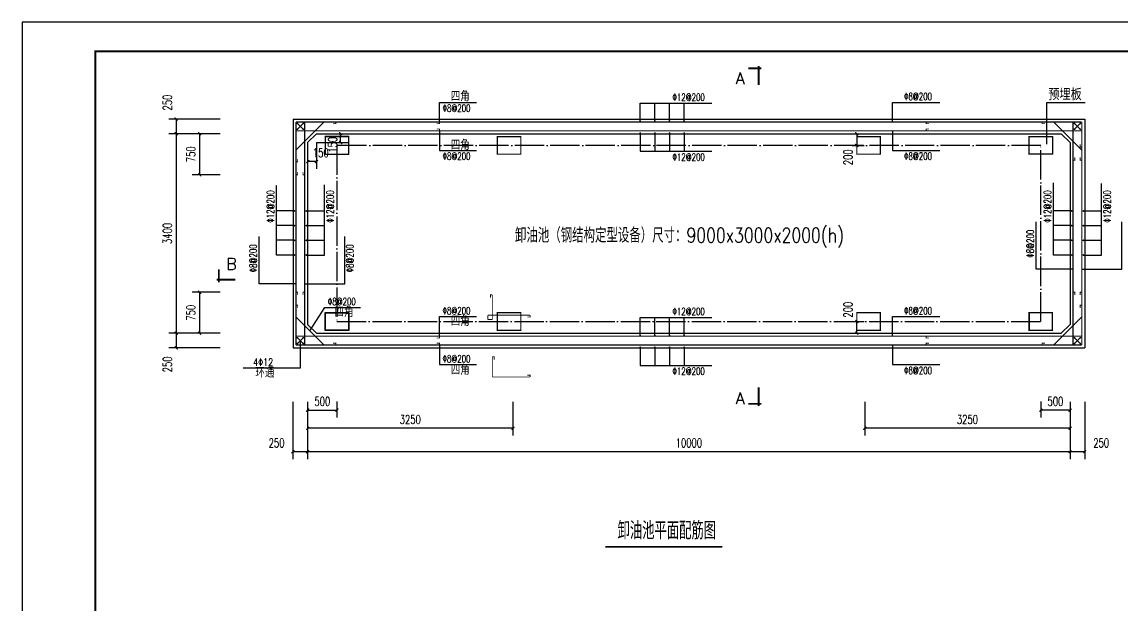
# Model space of a CAD drawing. Extents: x -957741 to -898341, y 107139 to 149139.
# Drawn here: x -957741 to -920197, y 129242 to 149139 of the extents above; entities that cross this region are included whole.
import ezdxf

# ---------------------------------------------------------------- set-up
doc = ezdxf.new("R2010")
doc.units = 0
doc.header["$LTSCALE"] = 1000
doc.linetypes.add('DOTE', pattern=[2.42, 2, -0.2, 0.02, -0.2])
doc.layers.get('0').update_dxf_attribs({"linetype": 'CONTINUOUS'})
doc.layers.get('Defpoints').update_dxf_attribs({"linetype": 'CONTINUOUS'})
doc.layers.add('OTHER', color=7, linetype='CONTINUOUS')
doc.styles.add('_HZTXT', font='txt', dxfattribs={"width": 0.8, "bigfont": 'HZTXT'})
doc.styles.add('_TXT', font='SIMPLEX.shx', dxfattribs={"width": 0.6})
doc.styles.add('DIM_FONT', font='SIMPLEX', dxfattribs={"width": 0.7, "bigfont": 'GBCBIG'})
doc.styles.add('HZ', font='txt.shx', dxfattribs={"width": 0.7, "height": 5, "bigfont": 'hztxt.shx'})
doc.styles.add('STYLE1', font='', dxfattribs={"width": 0.8})
doc.styles.get('STYLE1').set_extended_font_data('SimSun')
doc.dimstyles.new('DIMN', dxfattribs={"dimtxt": 300, "dimasz": 100, "dimexe": 250, "dimexo": 300, "dimgap": 150, "dimtad": 1, "dimdec": 0, "dimzin": 0, "dimdsep": 46, "dimtxsty": 'DIM_FONT', "dimblk": 'ARCHTICK', "dimcen": 0.09, "dimclrt": 7, "dimazin": 2, "dimtfac": 1, "dimtdec": 0, "dimtix": 1, "dimtmove": 2, "dimatfit": 3, "dimldrblk": 'ARCHTICK', "dimfxl": 1, "dimtolj": 1, "dimtzin": 0, "dimarcsym": 0})

# ---------------------------------------------------------------- blocks, each defined once
blk = doc.blocks.new('_ArchTick')
at = {"color": 0, "linetype": 'ByBlock', "const_width": 0.4}
blk.add_lwpolyline([(-0.5, -0.5), (0.5, 0.5)], dxfattribs=at)
blk = doc.blocks.new('*D68')
at = {"layer": 'Defpoints', "color": 0, "transparency": 16777216}
for p in [(-950685, 138534), (-952485, 138034), (-950685, 138034)]:
    blk.add_point(p, dxfattribs=at)
at = {"layer": 'OTHER', "color": 0, "lineweight": -2, "transparency": 16777216}
for p, q in [((-950985, 138534), (-952735, 138534)), ((-952485, 138534), (-952485, 138034)), ((-950985, 138034), (-952735, 138034))]:
    blk.add_line(p, q, dxfattribs=at)
at = {"layer": 'OTHER', "color": 0, "lineweight": -2, "transparency": 16777216, "xscale": 100, "yscale": 100, "zscale": 100}
for p, rotation in [((-952485, 138534), 90), ((-952485, 138034), 270)]:
    blk.add_blockref('_ArchTick', p, dxfattribs=dict(at, rotation=rotation))
at = {"layer": 'OTHER', "color": 7, "transparency": 16777216, "insert": (-952785, 137474), "char_height": 300, "attachment_point": 5, "rotation": 90, "style": 'DIM_FONT'}
blk.add_mtext('\\A1;250', dxfattribs=at)
blk = doc.blocks.new('*D70')
at = {"layer": 'Defpoints', "color": 0, "transparency": 16777216}
for p in [(-948001, 136499), (-922001, 136499), (-948001, 134497)]:
    blk.add_point(p, dxfattribs=at)
at = {"layer": 'OTHER', "color": 0, "lineweight": -2, "transparency": 16777216}
for p, q in [((-948001, 136199), (-948001, 134247)), ((-922001, 136199), (-922001, 134247)), ((-922001, 134497), (-948001, 134497))]:
    blk.add_line(p, q, dxfattribs=at)
at = {"layer": 'OTHER', "color": 0, "lineweight": -2, "transparency": 16777216, "xscale": 100, "yscale": 100, "zscale": 100, "rotation": 180}
blk.add_blockref('_ArchTick', (-948001, 134497), dxfattribs=at)
at = {"layer": 'OTHER', "color": 0, "lineweight": -2, "transparency": 16777216, "xscale": 100, "yscale": 100, "zscale": 100}
blk.add_blockref('_ArchTick', (-922001, 134497), dxfattribs=at)
at = {"layer": 'OTHER', "color": 7, "transparency": 16777216, "insert": (-935001, 134797), "char_height": 300, "attachment_point": 5, "style": 'DIM_FONT'}
blk.add_mtext('\\A1;10000', dxfattribs=at)
blk = doc.blocks.new('*D71')
at = {"layer": 'Defpoints', "color": 0, "transparency": 16777216}
for p in [(-929001, 136499), (-922001, 136499), (-929001, 135297)]:
    blk.add_point(p, dxfattribs=at)
at = {"layer": 'OTHER', "color": 0, "lineweight": -2, "transparency": 16777216}
for p, q in [((-929001, 136199), (-929001, 135047)), ((-922001, 136199), (-922001, 135047)), ((-922001, 135297), (-929001, 135297))]:
    blk.add_line(p, q, dxfattribs=at)
at = {"layer": 'OTHER', "color": 0, "lineweight": -2, "transparency": 16777216, "xscale": 100, "yscale": 100, "zscale": 100}
for p, rotation in [((-929001, 135297), 179.9999999999998), ((-922001, 135297), 359.9999999999998)]:
    blk.add_blockref('_ArchTick', p, dxfattribs=dict(at, rotation=rotation))
at = {"layer": 'OTHER', "color": 7, "transparency": 16777216, "insert": (-925501, 135597), "char_height": 300, "attachment_point": 5, "style": 'DIM_FONT'}
blk.add_mtext('\\A1;3250', dxfattribs=at)
blk = doc.blocks.new('*D84')
at = {"layer": 'Defpoints', "color": 0, "transparency": 16777216}
for p in [(-948501, 136499), (-948001, 136499), (-948501, 134497)]:
    blk.add_point(p, dxfattribs=at)
at = {"layer": 'OTHER', "color": 0, "lineweight": -2, "transparency": 16777216}
for p, q in [((-948501, 136199), (-948501, 134247)), ((-948001, 136199), (-948001, 134247)), ((-948001, 134497), (-948501, 134497))]:
    blk.add_line(p, q, dxfattribs=at)
at = {"layer": 'OTHER', "color": 0, "lineweight": -2, "transparency": 16777216, "xscale": 100, "yscale": 100, "zscale": 100, "rotation": 180}
blk.add_blockref('_ArchTick', (-948501, 134497), dxfattribs=at)
at = {"layer": 'OTHER', "color": 0, "lineweight": -2, "transparency": 16777216, "xscale": 100, "yscale": 100, "zscale": 100}
blk.add_blockref('_ArchTick', (-948001, 134497), dxfattribs=at)
at = {"layer": 'OTHER', "color": 7, "transparency": 16777216, "insert": (-949061, 134797), "char_height": 300, "attachment_point": 5, "style": 'DIM_FONT'}
blk.add_mtext('\\A1;250', dxfattribs=at)
blk = doc.blocks.new('*D85')
at = {"layer": 'Defpoints', "color": 0, "transparency": 16777216}
for p in [(-948001, 136499), (-947001, 136505), (-947001, 135914)]:
    blk.add_point(p, dxfattribs=at)
at = {"layer": 'OTHER', "color": 0, "lineweight": -2, "transparency": 16777216}
for p, q in [((-948001, 136199), (-948001, 135664)), ((-948001, 135914), (-947001, 135914)), ((-947001, 136205), (-947001, 135664))]:
    blk.add_line(p, q, dxfattribs=at)
at = {"layer": 'OTHER', "color": 0, "lineweight": -2, "transparency": 16777216, "xscale": 100, "yscale": 100, "zscale": 100, "rotation": 180}
blk.add_blockref('_ArchTick', (-948001, 135914), dxfattribs=at)
at = {"layer": 'OTHER', "color": 0, "lineweight": -2, "transparency": 16777216, "xscale": 100, "yscale": 100, "zscale": 100}
blk.add_blockref('_ArchTick', (-947001, 135914), dxfattribs=at)
at = {"layer": 'OTHER', "color": 7, "transparency": 16777216, "insert": (-947501, 136214), "char_height": 300, "attachment_point": 5, "style": 'DIM_FONT'}
blk.add_mtext('\\A1;500', dxfattribs=at)
blk = doc.blocks.new('*D86')
at = {"layer": 'Defpoints', "color": 0, "transparency": 16777216}
for p in [(-948001, 136499), (-941001, 136499), (-948001, 135297)]:
    blk.add_point(p, dxfattribs=at)
at = {"layer": 'OTHER', "color": 0, "lineweight": -2, "transparency": 16777216}
for p, q in [((-948001, 136199), (-948001, 135047)), ((-941001, 136199), (-941001, 135047)), ((-941001, 135297), (-948001, 135297))]:
    blk.add_line(p, q, dxfattribs=at)
at = {"layer": 'OTHER', "color": 0, "lineweight": -2, "transparency": 16777216, "xscale": 100, "yscale": 100, "zscale": 100}
for p, rotation in [((-948001, 135297), 179.9999999999998), ((-941001, 135297), 359.9999999999998)]:
    blk.add_blockref('_ArchTick', p, dxfattribs=dict(at, rotation=rotation))
at = {"layer": 'OTHER', "color": 7, "transparency": 16777216, "insert": (-944501, 135597), "char_height": 300, "attachment_point": 5, "style": 'DIM_FONT'}
blk.add_mtext('\\A1;3250', dxfattribs=at)
blk = doc.blocks.new('*D93')
at = {"layer": 'Defpoints', "color": 0, "transparency": 16777216}
for p in [(-922001, 136499), (-921501, 136499), (-922001, 134497)]:
    blk.add_point(p, dxfattribs=at)
at = {"layer": 'OTHER', "color": 0, "lineweight": -2, "transparency": 16777216}
for p, q in [((-922001, 136199), (-922001, 134247)), ((-921501, 136199), (-921501, 134247)), ((-921501, 134497), (-922001, 134497))]:
    blk.add_line(p, q, dxfattribs=at)
at = {"layer": 'OTHER', "color": 0, "lineweight": -2, "transparency": 16777216, "xscale": 100, "yscale": 100, "zscale": 100, "rotation": 180}
blk.add_blockref('_ArchTick', (-922001, 134497), dxfattribs=at)
at = {"layer": 'OTHER', "color": 0, "lineweight": -2, "transparency": 16777216, "xscale": 100, "yscale": 100, "zscale": 100}
blk.add_blockref('_ArchTick', (-921501, 134497), dxfattribs=at)
at = {"layer": 'OTHER', "color": 7, "transparency": 16777216, "insert": (-920940, 134797), "char_height": 300, "attachment_point": 5, "style": 'DIM_FONT'}
blk.add_mtext('\\A1;250', dxfattribs=at)
blk = doc.blocks.new('*D94')
at = {"layer": 'Defpoints', "color": 0, "transparency": 16777216}
for p in [(-923001, 136505), (-922001, 136499), (-923001, 135914)]:
    blk.add_point(p, dxfattribs=at)
at = {"layer": 'OTHER', "color": 0, "lineweight": -2, "transparency": 16777216}
for p, q in [((-923001, 136205), (-923001, 135664)), ((-922001, 135914), (-923001, 135914)), ((-922001, 136199), (-922001, 135664))]:
    blk.add_line(p, q, dxfattribs=at)
at = {"layer": 'OTHER', "color": 0, "lineweight": -2, "transparency": 16777216, "xscale": 100, "yscale": 100, "zscale": 100, "rotation": 180}
blk.add_blockref('_ArchTick', (-923001, 135914), dxfattribs=at)
at = {"layer": 'OTHER', "color": 0, "lineweight": -2, "transparency": 16777216, "xscale": 100, "yscale": 100, "zscale": 100}
blk.add_blockref('_ArchTick', (-922001, 135914), dxfattribs=at)
at = {"layer": 'OTHER', "color": 7, "transparency": 16777216, "insert": (-922501, 136214), "char_height": 300, "attachment_point": 5, "style": 'DIM_FONT'}
blk.add_mtext('\\A1;500', dxfattribs=at)
blk = doc.blocks.new('*D100')
at = {"layer": 'Defpoints', "color": 0, "transparency": 16777216}
for p in [(-929730, 145334), (-929730, 144934), (-929275, 144934)]:
    blk.add_point(p, dxfattribs=at)
at = {"layer": 'OTHER', "color": 0, "lineweight": -2, "transparency": 16777216}
for p, q in [((-929430, 145334), (-929025, 145334)), ((-929275, 145334), (-929275, 144934)), ((-929430, 144934), (-929025, 144934))]:
    blk.add_line(p, q, dxfattribs=at)
at = {"layer": 'OTHER', "color": 0, "lineweight": -2, "transparency": 16777216, "xscale": 100, "yscale": 100, "zscale": 100}
for p, rotation in [((-929275, 145334), 90), ((-929275, 144934), 270)]:
    blk.add_blockref('_ArchTick', p, dxfattribs=dict(at, rotation=rotation))
at = {"layer": 'OTHER', "color": 7, "transparency": 16777216, "insert": (-929575, 144532), "char_height": 300, "attachment_point": 5, "rotation": 90, "style": 'DIM_FONT'}
blk.add_mtext('\\A1;200', dxfattribs=at)
blk = doc.blocks.new('*D101')
at = {"layer": 'Defpoints', "color": 0, "transparency": 16777216}
for p in [(-929730, 138934), (-929275, 138934), (-929730, 138534)]:
    blk.add_point(p, dxfattribs=at)
at = {"layer": 'OTHER', "color": 0, "lineweight": -2, "transparency": 16777216}
for p, q in [((-929430, 138934), (-929025, 138934)), ((-929275, 138534), (-929275, 138934)), ((-929430, 138534), (-929025, 138534))]:
    blk.add_line(p, q, dxfattribs=at)
at = {"layer": 'OTHER', "color": 0, "lineweight": -2, "transparency": 16777216, "xscale": 100, "yscale": 100, "zscale": 100}
for p, rotation in [((-929275, 138934), 90), ((-929275, 138534), 270)]:
    blk.add_blockref('_ArchTick', p, dxfattribs=dict(at, rotation=rotation))
at = {"layer": 'OTHER', "color": 7, "transparency": 16777216, "insert": (-929575, 139337), "char_height": 300, "attachment_point": 5, "rotation": 90, "style": 'DIM_FONT'}
blk.add_mtext('\\A1;200', dxfattribs=at)
blk = doc.blocks.new('*D102')
at = {"layer": 'Defpoints', "color": 0, "transparency": 16777216}
for p in [(-950685, 145334), (-952485, 138534), (-950685, 138534)]:
    blk.add_point(p, dxfattribs=at)
at = {"layer": 'OTHER', "color": 0, "lineweight": -2, "transparency": 16777216}
for p, q in [((-950985, 145334), (-952735, 145334)), ((-952485, 145334), (-952485, 138534)), ((-950985, 138534), (-952735, 138534))]:
    blk.add_line(p, q, dxfattribs=at)
at = {"layer": 'OTHER', "color": 0, "lineweight": -2, "transparency": 16777216, "xscale": 100, "yscale": 100, "zscale": 100}
for p, rotation in [((-952485, 145334), 90), ((-952485, 138534), 270)]:
    blk.add_blockref('_ArchTick', p, dxfattribs=dict(at, rotation=rotation))
at = {"layer": 'OTHER', "color": 7, "transparency": 16777216, "insert": (-952785, 141934), "char_height": 300, "attachment_point": 5, "rotation": 90, "style": 'DIM_FONT'}
blk.add_mtext('\\A1;3400', dxfattribs=at)
blk = doc.blocks.new('*D103')
at = {"layer": 'Defpoints', "color": 0, "transparency": 16777216}
for p in [(-947701, 145334), (-948001, 144992), (-948001, 144384)]:
    blk.add_point(p, dxfattribs=at)
at = {"layer": 'OTHER', "color": 0, "lineweight": -2, "transparency": 16777216}
for p, q in [((-947701, 145034), (-947701, 144134)), ((-948001, 144692), (-948001, 144134)), ((-947701, 144384), (-948001, 144384))]:
    blk.add_line(p, q, dxfattribs=at)
at = {"layer": 'OTHER', "color": 0, "lineweight": -2, "transparency": 16777216, "xscale": 100, "yscale": 100, "zscale": 100, "rotation": 180}
blk.add_blockref('_ArchTick', (-948001, 144384), dxfattribs=at)
at = {"layer": 'OTHER', "color": 0, "lineweight": -2, "transparency": 16777216, "xscale": 100, "yscale": 100, "zscale": 100}
blk.add_blockref('_ArchTick', (-947701, 144384), dxfattribs=at)
at = {"layer": 'OTHER', "color": 7, "transparency": 16777216, "insert": (-947553, 144684), "char_height": 300, "attachment_point": 5, "style": 'DIM_FONT'}
blk.add_mtext('\\A1;150', dxfattribs=at)
blk = doc.blocks.new('*D104')
at = {"layer": 'Defpoints', "color": 0, "transparency": 16777216}
for p in [(-950685, 145334), (-951685, 143934), (-950685, 143934)]:
    blk.add_point(p, dxfattribs=at)
at = {"layer": 'OTHER', "color": 0, "lineweight": -2, "transparency": 16777216}
for p, q in [((-950985, 145334), (-951935, 145334)), ((-951685, 145334), (-951685, 143934)), ((-950985, 143934), (-951935, 143934))]:
    blk.add_line(p, q, dxfattribs=at)
at = {"layer": 'OTHER', "color": 0, "lineweight": -2, "transparency": 16777216, "xscale": 100, "yscale": 100, "zscale": 100}
for p, rotation in [((-951685, 145334), 90), ((-951685, 143934), 270)]:
    blk.add_blockref('_ArchTick', p, dxfattribs=dict(at, rotation=rotation))
at = {"layer": 'OTHER', "color": 7, "transparency": 16777216, "insert": (-951985, 144634), "char_height": 300, "attachment_point": 5, "rotation": 90, "style": 'DIM_FONT'}
blk.add_mtext('\\A1;750', dxfattribs=at)
blk = doc.blocks.new('*D105')
at = {"layer": 'Defpoints', "color": 0, "transparency": 16777216}
for p in [(-950685, 139934), (-951685, 138534), (-950685, 138534)]:
    blk.add_point(p, dxfattribs=at)
at = {"layer": 'OTHER', "color": 0, "lineweight": -2, "transparency": 16777216}
for p, q in [((-950985, 139934), (-951935, 139934)), ((-951685, 139934), (-951685, 138534)), ((-950985, 138534), (-951935, 138534))]:
    blk.add_line(p, q, dxfattribs=at)
at = {"layer": 'OTHER', "color": 0, "lineweight": -2, "transparency": 16777216, "xscale": 100, "yscale": 100, "zscale": 100}
for p, rotation in [((-951685, 139934), 90), ((-951685, 138534), 270)]:
    blk.add_blockref('_ArchTick', p, dxfattribs=dict(at, rotation=rotation))
at = {"layer": 'OTHER', "color": 7, "transparency": 16777216, "insert": (-951985, 139234), "char_height": 300, "attachment_point": 5, "rotation": 90, "style": 'DIM_FONT'}
blk.add_mtext('\\A1;750', dxfattribs=at)
blk = doc.blocks.new('*D106')
at = {"layer": 'Defpoints', "color": 0, "transparency": 16777216}
for p in [(-950685, 145834), (-952485, 145334), (-950685, 145334)]:
    blk.add_point(p, dxfattribs=at)
at = {"layer": 'OTHER', "color": 0, "lineweight": -2, "transparency": 16777216}
for p, q in [((-950985, 145834), (-952735, 145834)), ((-952485, 145834), (-952485, 145334)), ((-950985, 145334), (-952735, 145334))]:
    blk.add_line(p, q, dxfattribs=at)
at = {"layer": 'OTHER', "color": 0, "lineweight": -2, "transparency": 16777216, "xscale": 100, "yscale": 100, "zscale": 100}
for p, rotation in [((-952485, 145834), 90), ((-952485, 145334), 270)]:
    blk.add_blockref('_ArchTick', p, dxfattribs=dict(at, rotation=rotation))
at = {"layer": 'OTHER', "color": 7, "transparency": 16777216, "insert": (-952785, 146395), "char_height": 300, "attachment_point": 5, "rotation": 90, "style": 'DIM_FONT'}
blk.add_mtext('\\A1;250', dxfattribs=at)
blk = doc.blocks.new('*D107')
at = {"layer": 'Defpoints', "color": 0, "transparency": 16777216}
for p in [(-947617, 145334), (-946878, 145334), (-948001, 145034)]:
    blk.add_point(p, dxfattribs=at)
at = {"layer": 'OTHER', "color": 0, "lineweight": -2, "transparency": 16777216}
for p, q in [((-947317, 145334), (-946628, 145334)), ((-946878, 145034), (-946878, 145334)), ((-947701, 145034), (-946628, 145034))]:
    blk.add_line(p, q, dxfattribs=at)
at = {"layer": 'OTHER', "color": 0, "lineweight": -2, "transparency": 16777216, "xscale": 100, "yscale": 100, "zscale": 100}
for p, rotation in [((-946878, 145334), 90), ((-946878, 145034), 270)]:
    blk.add_blockref('_ArchTick', p, dxfattribs=dict(at, rotation=rotation))
at = {"layer": 'OTHER', "color": 7, "transparency": 16777216, "insert": (-947148, 144955), "char_height": 300, "attachment_point": 5, "rotation": 90, "style": 'DIM_FONT'}
blk.add_mtext('\\A1;150', dxfattribs=at)

msp = doc.modelspace()

# ---------------------------------------------------------------- linework, layer by layer
at = {"layer": 'OTHER'}
for p, q in [((-943501.3, 146402.1), (-942240.6, 146402.1)), ((-943501.3, 145734.2), (-943501.3, 146402.1)), ((-936660.5, 145759.1), (-936660.5, 146374.6)), ((-936660.5, 146374.6), (-934219.1, 146374.6)), ((-936160.5, 145759.1), (-936160.5, 146374.6)), ((-935660.5, 145759.1), (-935660.5, 146374.6)), ((-935160.5, 145759.1), (-935160.5, 146374.6)), ((-928052.1, 146402.1), (-926441.7, 146402.1)), ((-928052.1, 145734.2), (-928052.1, 146402.1)), ((-922794.1, 146402.1), (-921485.3, 146402.1)), ((-922794.1, 144980), (-922794.1, 146402.1)), ((-948500.7, 145834.2), (-921500.7, 145834.2)), ((-948500.7, 145834.2), (-948500.7, 138034.2)), ((-948349.3, 145681.9), (-948152.2, 145486.6)), ((-948349.3, 145486.6), (-948152.2, 145681.9)), ((-921652.2, 145486.6), (-921849.3, 145681.9)), ((-921652.2, 145681.9), (-921849.3, 145486.6)), ((-921500.7, 145834.2), (-921500.7, 138034.2)), ((-947700.7, 145334.2), (-948000.7, 145034.2)), ((-947700.7, 145334.2), (-922300.7, 145334.2)), ((-943501.3, 145434.2), (-943501.3, 144766.3)), ((-936660.5, 145354.4), (-936660.5, 144738.9)), ((-936160.5, 145354.4), (-936160.5, 144738.9)), ((-935660.5, 145354.4), (-935660.5, 144738.9)), ((-935160.5, 145354.4), (-935160.5, 144738.9)), ((-928052.1, 145434.2), (-928052.1, 144766.3)), ((-922300.7, 145334.2), (-922000.7, 145034.2)), ((-948000.7, 145034.2), (-948000.7, 138834.2)), ((-922000.7, 145034.2), (-922000.7, 138834.2)), ((-943501.3, 144766.3), (-942240.6, 144766.3)), ((-936660.5, 144738.9), (-934219.1, 144738.9)), ((-928052.1, 144766.3), (-926441.7, 144766.3)), ((-949067.7, 141200.7), (-949067.7, 143574.1)), ((-947432, 141200.7), (-947432, 143592.9)), ((-922567.7, 141200.7), (-922567.7, 143661)), ((-920932, 141200.7), (-920932, 143642.1)), ((-948452.2, 142700.7), (-949067.7, 142700.7)), ((-948047.5, 142700.7), (-947432, 142700.7)), ((-921952.2, 142700.7), (-922567.7, 142700.7)), ((-921547.5, 142700.7), (-920932, 142700.7)), ((-923157.7, 140721.5), (-923157.7, 142331.9)), ((-920234.7, 140721.5), (-920234.7, 142331.9)), ((-948452.2, 142200.7), (-949067.7, 142200.7)), ((-948047.5, 142200.7), (-947432, 142200.7)), ((-921952.2, 142200.7), (-922567.7, 142200.7)), ((-921547.5, 142200.7), (-920932, 142200.7)), ((-949657.7, 140221.5), (-949657.7, 141831.9)), ((-948452.2, 141700.7), (-949067.7, 141700.7)), ((-948047.5, 141700.7), (-947432, 141700.7)), ((-946734.7, 140221.5), (-946734.7, 141831.9)), ((-921952.2, 141700.7), (-922567.7, 141700.7)), ((-921547.5, 141700.7), (-920932, 141700.7)), ((-948452.2, 141200.7), (-949067.7, 141200.7)), ((-948047.5, 141200.7), (-947432, 141200.7)), ((-921952.2, 141200.7), (-922567.7, 141200.7)), ((-921547.5, 141200.7), (-920932, 141200.7)), ((-921899.8, 140721.5), (-923157.7, 140721.5)), ((-921599.8, 140721.5), (-920234.7, 140721.5)), ((-948399.8, 140221.5), (-949657.7, 140221.5)), ((-948099.8, 140221.5), (-946734.7, 140221.5)), ((-947921.5, 138613.5), (-947413.9, 139412.1)), ((-947413.9, 139412.1), (-946202, 139412.1)), ((-943501.3, 138434.2), (-943501.3, 139102.1)), ((-943501.3, 139102.1), (-942240.6, 139102.1)), ((-936660.5, 138459.1), (-936660.5, 139074.6)), ((-936660.5, 139074.6), (-934219.1, 139074.6)), ((-936160.5, 138459.1), (-936160.5, 139074.6)), ((-935660.5, 138459.1), (-935660.5, 139074.6)), ((-935160.5, 138459.1), (-935160.5, 139074.6)), ((-928052.1, 138434.2), (-928052.1, 139102.1)), ((-928052.1, 139102.1), (-926441.7, 139102.1)), ((-948000.7, 138834.2), (-947700.7, 138534.2)), ((-922000.7, 138834.2), (-922300.7, 138534.2)), ((-948349.3, 138186.6), (-948152.2, 138381.9)), ((-948349.3, 138381.9), (-948152.2, 138186.6)), ((-948250.7, 138284.2), (-948250.7, 137346.6)), ((-947700.7, 138534.2), (-922300.7, 138534.2)), ((-921652.2, 138186.6), (-921849.3, 138381.9)), ((-921652.2, 138381.9), (-921849.3, 138186.6)), ((-948500.7, 138034.2), (-921500.7, 138034.2)), ((-943501.3, 138134.2), (-943501.3, 137466.3)), ((-936660.5, 138054.4), (-936660.5, 137438.9)), ((-936160.5, 138054.4), (-936160.5, 137438.9)), ((-935660.5, 138054.4), (-935660.5, 137438.9)), ((-935160.5, 138054.4), (-935160.5, 137438.9)), ((-928052.1, 138134.2), (-928052.1, 137466.3)), ((-943501.3, 137466.3), (-942240.6, 137466.3)), ((-936660.5, 137438.9), (-934219.1, 137438.9)), ((-928052.1, 137466.3), (-926441.7, 137466.3)), ((-948250.7, 137346.6), (-950203, 137346.6))]:
    msp.add_line(p, q, dxfattribs=at)
at = {"layer": 'OTHER', "linetype": 'Continuous'}
msp.add_lwpolyline([(-957741.5, 107138.9), (-898341.5, 107138.9), (-898341.5, 149138.9), (-957741.5, 149138.9)], close=True, dxfattribs=at)
at = {"layer": 'OTHER', "ltscale": 1.1, "const_width": 70}
msp.add_lwpolyline([(-955241.5, 108138.9), (-899341.5, 108138.9), (-899341.5, 148138.9), (-955241.5, 148138.9)], close=True, dxfattribs=at)
at = {"layer": 'OTHER'}
for points, const_width in [([(-932974.7, 147560.8), (-932532.4, 147560.8)], 60), ([(-932620.9, 147638.1), (-932620.9, 146997.2)], 60), ([(-948400.7, 145734.2), (-921600.7, 145734.2)], 40), ([(-948400.7, 145734.2), (-948400.7, 138134.2)], 40), ([(-947442.2, 145734.2), (-948400.7, 144775.6)], 40), ([(-948100.7, 145734.2), (-948100.7, 138134.2)], 40), ([(-947142.2, 145674.2), (-947042.2, 145674.2), (-947042.2, 145734.2)], 30), ([(-943601.3, 145674.2), (-943501.3, 145674.2), (-943501.3, 145734.2)], 30), ([(-926807.3, 145674.2), (-926907.3, 145674.2), (-926907.3, 145734.2)], 30), ([(-922859.3, 145674.2), (-922959.3, 145674.2), (-922959.3, 145734.2)], 30), ([(-922559.3, 145734.2), (-921600.7, 144775.6)], 40), ([(-921900.7, 145734.2), (-921900.7, 138134.2)], 40), ([(-921600.7, 145734.2), (-921600.7, 138134.2)], 40), ([(-948400.7, 145434.2), (-921600.7, 145434.2)], 40), ([(-943601.3, 145494.2), (-943501.3, 145494.2), (-943501.3, 145434.2)], 30), ([(-926807.3, 145494.2), (-926907.3, 145494.2), (-926907.3, 145434.2)], 30), ([(-947400.8, 145234.2), (-947400.8, 144634.2), (-946600.8, 144634.2), (-946600.8, 145234.2), (-947400.8, 145234.2)], 40), ([(-941530.4, 145234.2), (-941530.4, 144634.2), (-940730.4, 144634.2), (-940730.4, 145234.2), (-941530.4, 145234.2)], 40), ([(-928471.1, 145234.2), (-928471.1, 144634.2), (-929271.1, 144634.2), (-929271.1, 145234.2), (-928471.1, 145234.2)], 40), ([(-923400.8, 145234.2), (-923400.8, 144634.2), (-922600.8, 144634.2), (-922600.8, 145234.2), (-923400.8, 145234.2)], 40), ([(-921660.7, 144975.6), (-921660.7, 144875.6), (-921600.7, 144875.6)], 30), ([(-921840.7, 144534.2), (-921840.7, 144434.2), (-921900.7, 144434.2)], 30), ([(-921660.7, 144534.2), (-921660.7, 144434.2), (-921600.7, 144434.2)], 30), ([(-948340.7, 144475.6), (-948340.7, 144375.6), (-948400.7, 144375.6)], 30), ([(-948340.7, 144034.2), (-948340.7, 143934.2), (-948400.7, 143934.2)], 30), ([(-948160.7, 144034.2), (-948160.7, 143934.2), (-948100.7, 143934.2)], 30), ([(-951030.8, 140713), (-951030.8, 140270.7)], 60), ([(-951108.1, 140359.1), (-950467.1, 140359.1)], 60), ([(-948340.7, 139834.2), (-948340.7, 139934.2), (-948400.7, 139934.2)], 30), ([(-948160.7, 139834.2), (-948160.7, 139934.2), (-948100.7, 139934.2)], 30), ([(-941763.9, 139742.1), (-941763.9, 139842.1), (-941703.9, 139842.1)], 30), ([(-941703.9, 139842.1), (-941703.9, 138999.6)], 30), ([(-921840.7, 139834.2), (-921840.7, 139934.2), (-921900.7, 139934.2)], 30), ([(-921660.7, 139834.2), (-921660.7, 139934.2), (-921600.7, 139934.2)], 30), ([(-948340.7, 139392.8), (-948340.7, 139492.8), (-948400.7, 139492.8)], 30), ([(-921660.7, 139392.8), (-921660.7, 139492.8), (-921600.7, 139492.8)], 30), ([(-947442.2, 138134.2), (-948400.7, 139092.8)], 40), ([(-947400.8, 139234.2), (-947400.8, 138634.2), (-946600.8, 138634.2), (-946600.8, 139234.2), (-947400.8, 139234.2)], 40), ([(-941853.9, 138999.6), (-941853.9, 139149.6)], 30), ([(-941853.9, 139149.6), (-940413.1, 139149.6)], 30), ([(-941703.9, 138999.6), (-941853.9, 138999.6)], 30), ([(-941530.4, 139234.2), (-941530.4, 138634.2), (-940730.4, 138634.2), (-940730.4, 139234.2), (-941530.4, 139234.2)], 40), ([(-940513.1, 139089.6), (-940413.1, 139089.6), (-940413.1, 139149.6)], 30), ([(-928471.1, 139234.2), (-928471.1, 138634.2), (-929271.1, 138634.2), (-929271.1, 139234.2), (-928471.1, 139234.2)], 40), ([(-923400.8, 139234.2), (-923400.8, 138634.2), (-922600.8, 138634.2), (-922600.8, 139234.2), (-923400.8, 139234.2)], 40), ([(-922559.3, 138134.2), (-921600.7, 139092.8)], 40), ([(-948400.7, 138434.2), (-921600.7, 138434.2)], 40), ([(-947142.2, 138194.2), (-947042.2, 138194.2), (-947042.2, 138134.2)], 30), ([(-943601.3, 138374.2), (-943501.3, 138374.2), (-943501.3, 138434.2)], 30), ([(-943601.3, 138194.2), (-943501.3, 138194.2), (-943501.3, 138134.2)], 30), ([(-926807.3, 138374.2), (-926907.3, 138374.2), (-926907.3, 138434.2)], 30), ([(-926807.3, 138194.2), (-926907.3, 138194.2), (-926907.3, 138134.2)], 30), ([(-922859.3, 138194.2), (-922959.3, 138194.2), (-922959.3, 138134.2)], 30), ([(-948400.7, 138134.2), (-921600.7, 138134.2)], 40), ([(-941643.9, 137637.1), (-941643.9, 137737.1), (-941703.9, 137737.1)], 30), ([(-941703.9, 137737.1), (-941703.9, 137044.7)], 30), ([(-941703.9, 137044.7), (-940413.1, 137044.7)], 30), ([(-940513.1, 137104.7), (-940413.1, 137104.7), (-940413.1, 137044.7)], 30), ([(-932620.9, 136055.7), (-932620.9, 136696.6)], 60), ([(-932974.7, 136133), (-932532.4, 136133)], 60), ([(-937851.6, 131253.7), (-933855.1, 131253.7)], 60)]:
    msp.add_lwpolyline(points, dxfattribs=dict(at, const_width=const_width))
at = {"layer": 'OTHER', "const_width": 30}
for points in [[(-948364.3, 145681.9, -1), (-948334.3, 145681.9, -1)], [(-948137.2, 145681.9, 1), (-948167.2, 145681.9, 1)], [(-936645.5, 145759.1, -1), (-936675.5, 145759.1, -1)], [(-936145.5, 145759.1, -1), (-936175.5, 145759.1, -1)], [(-935645.5, 145759.1, -1), (-935675.5, 145759.1, -1)], [(-935145.5, 145759.1, -1), (-935175.5, 145759.1, -1)], [(-921864.3, 145681.9, -1), (-921834.3, 145681.9, -1)], [(-921637.2, 145681.9, 1), (-921667.2, 145681.9, 1)], [(-948364.3, 145486.6, 1), (-948334.3, 145486.6, 1)], [(-948137.2, 145486.6, -1), (-948167.2, 145486.6, -1)], [(-936645.5, 145354.4, 1), (-936675.5, 145354.4, 1)], [(-936145.5, 145354.4, 1), (-936175.5, 145354.4, 1)], [(-935645.5, 145354.4, 1), (-935675.5, 145354.4, 1)], [(-935145.5, 145354.4, 1), (-935175.5, 145354.4, 1)], [(-921864.3, 145486.6, 1), (-921834.3, 145486.6, 1)], [(-921637.2, 145486.6, -1), (-921667.2, 145486.6, -1)], [(-948437.2, 142700.7, 1), (-948467.2, 142700.7, 1)], [(-948064.3, 142700.7, -1), (-948034.3, 142700.7, -1)], [(-921937.2, 142700.7, 1), (-921967.2, 142700.7, 1)], [(-921564.3, 142700.7, -1), (-921534.3, 142700.7, -1)], [(-948437.2, 142200.7, 1), (-948467.2, 142200.7, 1)], [(-948064.3, 142200.7, -1), (-948034.3, 142200.7, -1)], [(-921937.2, 142200.7, 1), (-921967.2, 142200.7, 1)], [(-921564.3, 142200.7, -1), (-921534.3, 142200.7, -1)], [(-948437.2, 141700.7, 1), (-948467.2, 141700.7, 1)], [(-948064.3, 141700.7, -1), (-948034.3, 141700.7, -1)], [(-921937.2, 141700.7, 1), (-921967.2, 141700.7, 1)], [(-921564.3, 141700.7, -1), (-921534.3, 141700.7, -1)], [(-948437.2, 141200.7, 1), (-948467.2, 141200.7, 1)], [(-948064.3, 141200.7, -1), (-948034.3, 141200.7, -1)], [(-921937.2, 141200.7, 1), (-921967.2, 141200.7, 1)], [(-921564.3, 141200.7, -1), (-921534.3, 141200.7, -1)], [(-948364.3, 138381.9, -1), (-948334.3, 138381.9, -1)], [(-948364.3, 138186.6, 1), (-948334.3, 138186.6, 1)], [(-948137.2, 138381.9, 1), (-948167.2, 138381.9, 1)], [(-948137.2, 138186.6, -1), (-948167.2, 138186.6, -1)], [(-936645.5, 138459.1, -1), (-936675.5, 138459.1, -1)], [(-936145.5, 138459.1, -1), (-936175.5, 138459.1, -1)], [(-935645.5, 138459.1, -1), (-935675.5, 138459.1, -1)], [(-935145.5, 138459.1, -1), (-935175.5, 138459.1, -1)], [(-921864.3, 138381.9, -1), (-921834.3, 138381.9, -1)], [(-921864.3, 138186.6, 1), (-921834.3, 138186.6, 1)], [(-921637.2, 138381.9, 1), (-921667.2, 138381.9, 1)], [(-921637.2, 138186.6, -1), (-921667.2, 138186.6, -1)], [(-936645.5, 138054.4, 1), (-936675.5, 138054.4, 1)], [(-936145.5, 138054.4, 1), (-936175.5, 138054.4, 1)], [(-935645.5, 138054.4, 1), (-935675.5, 138054.4, 1)], [(-935145.5, 138054.4, 1), (-935175.5, 138054.4, 1)]]:
    msp.add_lwpolyline(points, format="xyb", close=True, dxfattribs=at)
at = {"layer": 'OTHER'}
for points in [[(-947400.8, 144634.2), (-946600.8, 144634.2), (-946600.8, 145234.2), (-947400.8, 145234.2)], [(-922600.8, 144634.2), (-923400.8, 144634.2), (-923400.8, 145234.2), (-922600.8, 145234.2)], [(-947400.8, 139234.2), (-946600.8, 139234.2), (-946600.8, 138634.2), (-947400.8, 138634.2)], [(-922600.8, 139234.2), (-923400.8, 139234.2), (-923400.8, 138634.2), (-922600.8, 138634.2)]]:
    msp.add_lwpolyline(points, close=True, dxfattribs=at)
at = {"layer": 'OTHER', "linetype": 'DOTE', "ltscale": 0.5}
msp.add_lwpolyline([(-947000.8, 138934.2), (-923000.8, 138934.2), (-923000.8, 144934.2), (-947000.8, 144934.2)], close=True, dxfattribs=at)

# ---------------------------------------------------------------- texts
at = {"layer": 'OTHER', "style": 'HZ'}
for s, p in [('A', (-933401.4, 147023.6)), ('B', (-950781.3, 140696.5)), ('A', (-933401.4, 136121.3))]:
    msp.add_text(s, height=400, dxfattribs=at).set_placement(p)
at = {"layer": 'OTHER'}
for s, height, style, width, p in [('预埋板', 350, 'STYLE1', 0.8, (-922746.6, 146513)), ('四角', 300, '_HZTXT', 0.8, (-943123.1, 146443.9)), ('%%13012@200', 250, '_HZTXT', 0.7, (-935559, 146449.2)), ('%%1308@200', 250, '_HZTXT', 0.7, (-927662.9, 146476.6)), ('%%1308@200', 250, '_HZTXT', 0.7, (-943400.3, 146077.5)), ('四角', 300, '_HZTXT', 0.8, (-943123.1, 144782.8)), ('%%1308@200', 250, '_HZTXT', 0.7, (-943400.3, 144441.8)), ('%%13012@200', 250, '_HZTXT', 0.7, (-935559, 144414.3)), ('%%1308@200', 250, '_HZTXT', 0.7, (-927662.9, 144441.8)), ('卸油池（钢结构定型设备）尺寸：9000x3000x2000(h)', 500, 'HZ', 0.78, (-940931.8, 141622.1)), ('%%1308@200', 250, '_HZTXT', 0.7, (-947311.3, 139486.6)), ('四角', 300, '_HZTXT', 0.8, (-947084.5, 139093.2)), ('%%1308@200', 250, '_HZTXT', 0.7, (-943400.3, 139176.6)), ('%%13012@200', 250, '_HZTXT', 0.7, (-935559, 139149.2)), ('%%1308@200', 250, '_HZTXT', 0.7, (-927662.9, 139176.6)), ('四角', 300, '_HZTXT', 0.8, (-943123.1, 138783.2)), ('%%1308@200', 250, '_HZTXT', 0.7, (-943400.3, 137540.9)), ('4%%13012', 250, '_TXT', 0.8, (-949860.8, 137421.2)), ('四角', 300, '_HZTXT', 0.8, (-943123.1, 137122.1)), ('环通', 300, '_HZTXT', 0.8, (-949783.7, 137027.8)), ('%%13012@200', 250, '_HZTXT', 0.7, (-935559, 137114.3)), ('%%1308@200', 250, '_HZTXT', 0.7, (-927662.9, 137141.8)), ('卸油池平面配筋图', 600, 'HZ', 0.7, (-937433.4, 131510.7))]:
    msp.add_text(s, height=height, dxfattribs=dict(at, style=style, width=width)).set_placement(p)
at = {"layer": 'OTHER', "style": '_HZTXT', "width": 0.7}
for s, p in [('%%13012@200', (-949142.3, 142302.2)), ('%%13012@200', (-947107.4, 142302.2)), ('%%13012@200', (-922642.3, 142302.2)), ('%%13012@200', (-920607.4, 142302.2)), ('%%1308@200', (-923232.3, 141110.7)), ('%%1308@200', (-949732.3, 140610.7)), ('%%1308@200', (-946438.9, 140610.7))]:
    msp.add_text(s, height=250, rotation=90, dxfattribs=at).set_placement(p)

# ---------------------------------------------------------------- dimensions: what is measured, and where the dimension line sits
at = {"layer": 'OTHER'}
for base, p1, p2, angle, picture, middle, dimtype in [((-952484.7, 145334.2), (-950684.7, 145834.2), (-950684.7, 145334.2), 270, '*D106', (-952784.7, 146394.8), 161), ((-946878.2, 145334.2), (-948000.7, 145034.2), (-947617.1, 145334.2), 90, '*D107', (-947147.9, 144955.4), 160), ((-929275.1, 144934.2), (-929729.9, 145334.2), (-929729.9, 144934.2), 90, '*D100', (-929575.1, 144531.8), 160), ((-929275.1, 138934.2), (-929729.9, 138534.2), (-929729.9, 138934.2), 90, '*D101', (-929575.1, 139336.6), 160), ((-952484.7, 138034.2), (-950684.7, 138534.2), (-950684.7, 138034.2), 270, '*D68', (-952784.7, 137473.6), 161), ((-948500.8, 134497.2), (-948000.8, 136499.4), (-948500.8, 136499.4), 180, '*D84', (-949061.3, 134797.2), 161), ((-922000.8, 134497.2), (-921500.8, 136499.4), (-922000.8, 136499.4), 180, '*D93', (-920940.2, 134797.2), 161)]:
    dim = msp.add_linear_dim(base=base, p1=p1, p2=p2, angle=angle, dimstyle='DIMN', override={"dimlfac": 0.5}, dxfattribs=at)
    dim.commit()
    dim.dimension.update_dxf_attribs({"geometry": picture, "text_midpoint": middle, "dimtype": dimtype})
dim = msp.add_linear_dim(base=(-952484.7, 138534.2), p1=(-950684.7, 145334.2), p2=(-950684.7, 138534.2), angle=90, text='3400', dimstyle='DIMN', override={"dimlfac": 0.5}, dxfattribs=at)
dim.commit()
dim.dimension.update_dxf_attribs({"geometry": '*D102', "text_midpoint": (-952784.7, 141934.2)})
for p1, p2, distance, text, picture, middle in [((-950684.7, 145334.2), (-950684.7, 143934.2), -1000, '750', '*D104', (-951984.7, 144634.2)), ((-950684.7, 139934.2), (-950684.7, 138534.2), -1000, '750', '*D105', (-951984.7, 139234.2)), ((-922000.8, 136499.4), (-948000.8, 136499.4), 2002.2, '10000', '*D70', (-935000.8, 134797.2)), ((-941000.7, 136499.4), (-948000.8, 136499.4), 1202.2, '3250', '*D86', (-944500.7, 135597.2)), ((-922000.8, 136499.4), (-929000.8, 136499.4), 1202.2, '3250', '*D71', (-925500.8, 135597.2))]:
    dim = msp.add_aligned_dim(p1=p1, p2=p2, distance=distance, text=text, dimstyle='DIMN', override={"dimlfac": 0.5}, dxfattribs=at)
    dim.commit()
    dim.dimension.update_dxf_attribs({"geometry": picture, "text_midpoint": middle})
dim = msp.add_linear_dim(base=(-948000.7, 144384.2), p1=(-947700.7, 145334.2), p2=(-948000.7, 144991.5), dimstyle='DIMN', override={"dimlfac": 0.5}, dxfattribs=at)
dim.commit()
dim.dimension.update_dxf_attribs({"geometry": '*D103', "text_midpoint": (-947553.4, 144684.2), "dimtype": 160})
for base, p1, p2, picture, middle in [((-947000.8, 135913.6), (-948000.8, 136499.4), (-947000.8, 136505), '*D85', (-947500.8, 136213.6)), ((-923000.8, 135913.6), (-922000.8, 136499.4), (-923000.8, 136505), '*D94', (-922500.8, 136213.6))]:
    dim = msp.add_linear_dim(base=base, p1=p1, p2=p2, dimstyle='DIMN', override={"dimlfac": 0.5}, dxfattribs=at)
    dim.commit()
    dim.dimension.update_dxf_attribs({"geometry": picture, "text_midpoint": middle})

doc.saveas('drawing.dxf')
